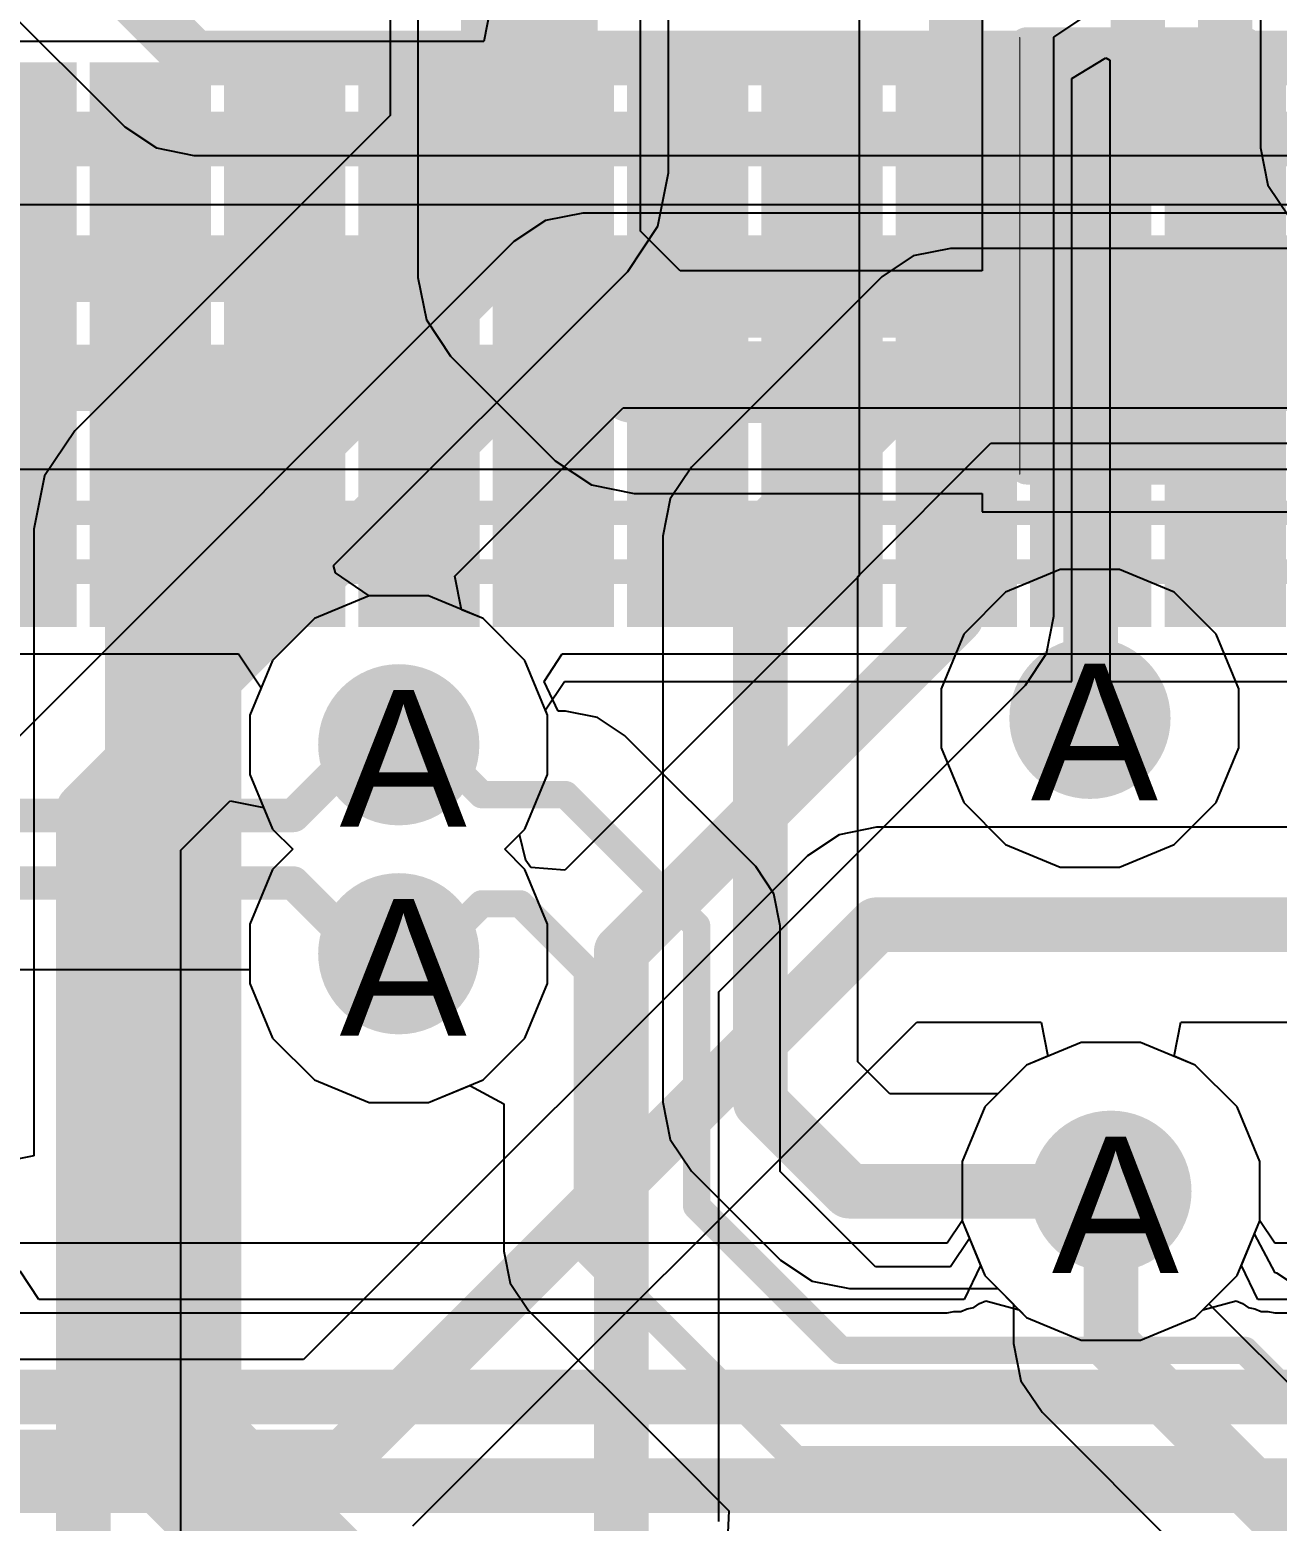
# Model space of a CAD drawing. Header units: inches. Extents: x 0 to 5271, y 0 to 5417.
# Drawn here: x 92.84 to 97.48, y 75.05 to 80.6 of the extents above; entities that cross this region are included whole.
import ezdxf

# ---------------------------------------------------------------- set-up
doc = ezdxf.new("R2010")
doc.units = ezdxf.units.IN
for name, color, linetype in [('Bottom Layer', 5, 'Continuous'), ('Bottom Overlay', 54, 'Continuous'), ('Bottom Paste', 16, 'Continuous'), ('Bottom Solder', 6, 'Continuous'), ('Drill Drawing', 1, 'Continuous'), ('L2_GND1', 16, 'Continuous'), ('L3_SIG1', 76, 'Continuous'), ('L4_PWR', 90, 'Continuous'), ('L5_GND2', 156, 'Continuous'), ('L6_SIG2', 130, 'Continuous'), ('L7_GND3', 216, 'Continuous'), ('Top Layer', 1, 'Continuous'), ('Top Paste', 8, 'Continuous'), ('Top Solder', 216, 'Continuous'), ('Via Holes', 16, 'Continuous')]:
    doc.layers.add(name, color=color, linetype=linetype)
doc.styles.add('Arial', font='', dxfattribs={"height": 0.2})
doc.styles.get('Arial').set_extended_font_data('Arial')

# ---------------------------------------------------------------- blocks, each defined once
blk = doc.blocks.new('AS0B826_S78B_7H_23')
at = {"layer": 'Top Layer'}
for points in [[(18.5752, 26.381), (18.9252, 26.381), (18.9252, 24.381), (18.5752, 24.381)], [(19.0751, 26.381), (19.4251, 26.381), (19.4251, 24.381), (19.0751, 24.381)], [(19.5749, 26.381), (19.9249, 26.381), (19.9249, 24.381), (19.5749, 24.381)], [(20.0751, 26.381), (20.4251, 26.381), (20.4251, 24.381), (20.0751, 24.381)], [(20.5749, 26.381), (20.9249, 26.381), (20.9249, 24.381), (20.5749, 24.381)], [(21.0751, 26.381), (21.4251, 26.381), (21.4251, 24.381), (21.0751, 24.381)], [(21.5749, 26.381), (21.9249, 26.381), (21.9249, 24.381), (21.5749, 24.381)], [(22.0751, 26.381), (22.4251, 26.381), (22.4251, 24.381), (22.0751, 24.381)], [(22.5749, 26.381), (22.9249, 26.381), (22.9249, 24.381), (22.5749, 24.381)], [(23.0751, 26.381), (23.4251, 26.381), (23.4251, 24.381), (23.0751, 24.381)]]:
    blk.add_hatch(color=1, dxfattribs=at).paths.add_polyline_path(points)
at = {"layer": 'Top Paste'}
for points in [[(18.5752, 26.381), (18.9252, 26.381), (18.9252, 24.381), (18.5752, 24.381)], [(19.0751, 26.381), (19.4251, 26.381), (19.4251, 24.381), (19.0751, 24.381)], [(19.5749, 26.381), (19.9249, 26.381), (19.9249, 24.381), (19.5749, 24.381)], [(20.0751, 26.381), (20.4251, 26.381), (20.4251, 24.381), (20.0751, 24.381)], [(20.5749, 26.381), (20.9249, 26.381), (20.9249, 24.381), (20.5749, 24.381)], [(21.0751, 26.381), (21.4251, 26.381), (21.4251, 24.381), (21.0751, 24.381)], [(21.5749, 26.381), (21.9249, 26.381), (21.9249, 24.381), (21.5749, 24.381)], [(22.0751, 26.381), (22.4251, 26.381), (22.4251, 24.381), (22.0751, 24.381)], [(22.5749, 26.381), (22.9249, 26.381), (22.9249, 24.381), (22.5749, 24.381)], [(23.0751, 26.381), (23.4251, 26.381), (23.4251, 24.381), (23.0751, 24.381)]]:
    blk.add_hatch(color=8, dxfattribs=at).paths.add_polyline_path(points)
at = {"layer": 'Top Solder'}
for points in [[(18.5244, 26.4318), (18.976, 26.4318), (18.976, 24.3302), (18.5244, 24.3302)], [(19.0243, 26.4318), (19.4759, 26.4318), (19.4759, 24.3302), (19.0243, 24.3302)], [(19.5241, 26.4318), (19.9757, 26.4318), (19.9757, 24.3302), (19.5241, 24.3302)], [(20.0243, 26.4318), (20.4759, 26.4318), (20.4759, 24.3302), (20.0243, 24.3302)], [(20.5241, 26.4318), (20.9757, 26.4318), (20.9757, 24.3302), (20.5241, 24.3302)], [(21.0243, 26.4318), (21.4759, 26.4318), (21.4759, 24.3302), (21.0243, 24.3302)], [(21.5241, 26.4318), (21.9757, 26.4318), (21.9757, 24.3302), (21.5241, 24.3302)], [(22.0243, 26.4318), (22.4759, 26.4318), (22.4759, 24.3302), (22.0243, 24.3302)], [(22.5241, 26.4318), (22.9757, 26.4318), (22.9757, 24.3302), (22.5241, 24.3302)], [(23.0243, 26.4318), (23.4759, 26.4318), (23.4759, 24.3302), (23.0243, 24.3302)]]:
    blk.add_hatch(color=216, dxfattribs=at).paths.add_polyline_path(points)
blk = doc.blocks.new('R___0402_B_51')
at = {"layer": 'Bottom Layer'}
for points in [[(-0.2413, 0.3175), (-0.2413, -0.3175), (-0.6985, -0.3175), (-0.6985, 0.3175)], [(0.6985, 0.3175), (0.6985, -0.3175), (0.2413, -0.3175), (0.2413, 0.3175)]]:
    blk.add_hatch(color=5, dxfattribs=at).paths.add_polyline_path(points)
at = {"layer": 'Bottom Paste'}
for points in [[(-0.2413, 0.3175), (-0.2413, -0.3175), (-0.6985, -0.3175), (-0.6985, 0.3175)], [(0.6985, 0.3175), (0.6985, -0.3175), (0.2413, -0.3175), (0.2413, 0.3175)]]:
    blk.add_hatch(color=16, dxfattribs=at).paths.add_polyline_path(points)
at = {"layer": 'Bottom Solder'}
for points in [[(-0.1863, 0.3725), (-0.1863, -0.3725), (-0.7535, -0.3725), (-0.7535, 0.3725)], [(0.7535, 0.3725), (0.7535, -0.3725), (0.1863, -0.3725), (0.1863, 0.3725)]]:
    blk.add_hatch(color=6, dxfattribs=at).paths.add_polyline_path(points)
at = {"layer": 'Bottom Overlay'}
for points in [[(-0.7874, 0.4064, 0.127, 0.127, 0), (-0.7874, -0.4064, 0.127, 0.127, 0)], [(-0.7874, 0.4064, 0.127, 0.127, 0), (0.7874, 0.4064, 0.127, 0.127, 0)], [(0.7874, 0.4064, 0.127, 0.127, 0), (0.7874, -0.4064, 0.127, 0.127, 0)], [(-0.8128, 0.4318, 0.00323, 0.00323, 0), (0.8128, 0.4318, 0.00323, 0.00323, 0)], [(-0.7874, -0.4064, 0.127, 0.127, 0), (0.7874, -0.4064, 0.127, 0.127, 0)]]:
    blk.add_lwpolyline(points, format="xyseb", dxfattribs=at)
for points in [[(-0.8192, 0.4064, 0.0635, 0.0635, 1), (-0.7557, 0.4064, 0.0635, 0.0635, 1)], [(-0.8192, 0.4064, 0.0635, 0.0635, 1), (-0.7557, 0.4064, 0.0635, 0.0635, 1)], [(0.7556, 0.4064, 0.0635, 0.0635, 1), (0.8191, 0.4064, 0.0635, 0.0635, 1)], [(0.7556, 0.4064, 0.0635, 0.0635, 1), (0.8191, 0.4064, 0.0635, 0.0635, 1)], [(-0.8136, 0.4318, 0.00161, 0.00161, 1), (-0.812, 0.4318, 0.00161, 0.00161, 1)], [(0.812, 0.4318, 0.00161, 0.00161, 1), (0.8136, 0.4318, 0.00161, 0.00161, 1)], [(-0.8192, -0.4064, 0.0635, 0.0635, 1), (-0.7557, -0.4064, 0.0635, 0.0635, 1)], [(-0.8192, -0.4064, 0.0635, 0.0635, 1), (-0.7557, -0.4064, 0.0635, 0.0635, 1)], [(0.7556, -0.4064, 0.0635, 0.0635, 1), (0.8191, -0.4064, 0.0635, 0.0635, 1)], [(0.7556, -0.4064, 0.0635, 0.0635, 1), (0.8191, -0.4064, 0.0635, 0.0635, 1)]]:
    blk.add_lwpolyline(points, format="xyseb", close=True, dxfattribs=at)

msp = doc.modelspace()

# ---------------------------------------------------------------- hatches: boundary and pattern name
at = {"layer": 'Bottom Layer'}
h = msp.add_hatch(color=5, dxfattribs=at)
edge = h.paths.add_edge_path()
edge.add_arc((96.7812, 78.0349), 0.3, 0, 360)
h = msp.add_hatch(color=5, dxfattribs=at)
edge = h.paths.add_edge_path()
edge.add_arc((94.2093, 77.9365), 0.3, 0, 360)
h = msp.add_hatch(color=5, dxfattribs=at)
edge = h.paths.add_edge_path()
edge.add_arc((94.2093, 77.1587), 0.3, 0, 360)
h = msp.add_hatch(color=5, dxfattribs=at)
edge = h.paths.add_edge_path()
edge.add_arc((96.8592, 76.2748), 0.3, 0, 360)
at = {"layer": 'L2_GND1'}
h = msp.add_hatch(color=16, dxfattribs=at)
edge = h.paths.add_edge_path()
edge.add_arc((96.7812, 78.0349), 0.3, 0, 360)
h = msp.add_hatch(color=16, dxfattribs=at)
edge = h.paths.add_edge_path()
edge.add_arc((94.2093, 77.9365), 0.3, 0, 360)
h = msp.add_hatch(color=16, dxfattribs=at)
edge = h.paths.add_edge_path()
edge.add_arc((94.2093, 77.1587), 0.3, 0, 360)
h = msp.add_hatch(color=16, dxfattribs=at)
edge = h.paths.add_edge_path()
edge.add_arc((96.8592, 76.2748), 0.3, 0, 360)
at = {"layer": 'L3_SIG1'}
h = msp.add_hatch(color=76, dxfattribs=at)
edge = h.paths.add_edge_path()
edge.add_arc((96.7812, 78.0349), 0.3, 0, 360)
h = msp.add_hatch(color=76, dxfattribs=at)
edge = h.paths.add_edge_path()
edge.add_arc((94.2093, 77.9365), 0.3, 0, 360)
h = msp.add_hatch(color=76, dxfattribs=at)
edge = h.paths.add_edge_path()
edge.add_arc((94.2093, 77.1587), 0.3, 0, 360)
h = msp.add_hatch(color=76, dxfattribs=at)
edge = h.paths.add_edge_path()
edge.add_arc((96.8592, 76.2748), 0.3, 0, 360)
at = {"layer": 'L4_PWR'}
h = msp.add_hatch(color=90, dxfattribs=at)
edge = h.paths.add_edge_path()
edge.add_arc((96.7812, 78.0349), 0.3, 0, 360)
h = msp.add_hatch(color=90, dxfattribs=at)
edge = h.paths.add_edge_path()
edge.add_arc((94.2093, 77.9365), 0.3, 0, 360)
h = msp.add_hatch(color=90, dxfattribs=at)
edge = h.paths.add_edge_path()
edge.add_arc((94.2093, 77.1587), 0.3, 0, 360)
h = msp.add_hatch(color=90, dxfattribs=at)
edge = h.paths.add_edge_path()
edge.add_arc((96.8592, 76.2748), 0.3, 0, 360)
at = {"layer": 'L5_GND2'}
h = msp.add_hatch(color=156, dxfattribs=at)
edge = h.paths.add_edge_path()
edge.add_arc((96.7812, 78.0349), 0.3, 0, 360)
h = msp.add_hatch(color=156, dxfattribs=at)
edge = h.paths.add_edge_path()
edge.add_arc((94.2093, 77.9365), 0.3, 0, 360)
h = msp.add_hatch(color=156, dxfattribs=at)
edge = h.paths.add_edge_path()
edge.add_arc((94.2093, 77.1587), 0.3, 0, 360)
h = msp.add_hatch(color=156, dxfattribs=at)
edge = h.paths.add_edge_path()
edge.add_arc((96.8592, 76.2748), 0.3, 0, 360)
at = {"layer": 'L6_SIG2'}
h = msp.add_hatch(color=130, dxfattribs=at)
edge = h.paths.add_edge_path()
edge.add_arc((96.7812, 78.0349), 0.3, 0, 360)
h = msp.add_hatch(color=130, dxfattribs=at)
edge = h.paths.add_edge_path()
edge.add_arc((94.2093, 77.9365), 0.3, 0, 360)
h = msp.add_hatch(color=130, dxfattribs=at)
edge = h.paths.add_edge_path()
edge.add_arc((94.2093, 77.1587), 0.3, 0, 360)
h = msp.add_hatch(color=130, dxfattribs=at)
edge = h.paths.add_edge_path()
edge.add_arc((96.8592, 76.2748), 0.3, 0, 360)
at = {"layer": 'L7_GND3'}
h = msp.add_hatch(color=216, dxfattribs=at)
edge = h.paths.add_edge_path()
edge.add_arc((96.7812, 78.0349), 0.3, 0, 360)
h = msp.add_hatch(color=216, dxfattribs=at)
edge = h.paths.add_edge_path()
edge.add_arc((94.2093, 77.9365), 0.3, 0, 360)
h = msp.add_hatch(color=216, dxfattribs=at)
edge = h.paths.add_edge_path()
edge.add_arc((94.2093, 77.1587), 0.3, 0, 360)
h = msp.add_hatch(color=216, dxfattribs=at)
edge = h.paths.add_edge_path()
edge.add_arc((96.8592, 76.2748), 0.3, 0, 360)
at = {"layer": 'Top Layer'}
h = msp.add_hatch(color=1, dxfattribs=at)
edge = h.paths.add_edge_path()
edge.add_arc((96.7812, 78.0349), 0.3, 0, 360)
h = msp.add_hatch(color=1, dxfattribs=at)
edge = h.paths.add_edge_path()
edge.add_arc((94.2093, 77.9365), 0.3, 0, 360)
h = msp.add_hatch(color=1, dxfattribs=at)
edge = h.paths.add_edge_path()
edge.add_arc((94.2093, 77.1587), 0.3, 0, 360)
h = msp.add_hatch(color=1, dxfattribs=at)
edge = h.paths.add_edge_path()
edge.add_arc((96.8592, 76.2748), 0.3, 0, 360)
at = {"layer": 'Via Holes'}
h = msp.add_hatch(color=7, dxfattribs=at)
edge = h.paths.add_edge_path()
edge.add_arc((96.7812, 78.0349), 0.15, 0, 360)
h = msp.add_hatch(color=7, dxfattribs=at)
edge = h.paths.add_edge_path()
edge.add_arc((94.2093, 77.9365), 0.15, 0, 360)
h = msp.add_hatch(color=7, dxfattribs=at)
edge = h.paths.add_edge_path()
edge.add_arc((94.2093, 77.1587), 0.15, 0, 360)
h = msp.add_hatch(color=7, dxfattribs=at)
edge = h.paths.add_edge_path()
edge.add_arc((96.8592, 76.2748), 0.15, 0, 360)

# ---------------------------------------------------------------- linework, layer by layer
at = {"layer": 'Bottom Layer'}
for p, q in [((94.2806, 80.8514), (94.2806, 79.6761)), ((95.1093, 79.8477), (95.1093, 80.8514)), ((96.3803, 80.7085), (96.3803, 79.7005)), ((95.2565, 79.7005), (95.1093, 79.8477)), ((94.2806, 79.6761), (94.3121, 79.5175)), ((96.3803, 79.7005), (95.2565, 79.7005)), ((94.3121, 79.5175), (94.4019, 79.3831)), ((94.4019, 79.3831), (94.7919, 78.9931)), ((94.7919, 78.9931), (94.9263, 78.9033)), ((94.9263, 78.9033), (95.0849, 78.8717)), ((95.0849, 78.8717), (96.3803, 78.8717)), ((96.3803, 78.8717), (96.3803, 78.8035)), ((96.3803, 78.8035), (97.5233, 78.8035)), ((94.0991, 78.4905), (93.8954, 78.4062)), ((94.3194, 78.4905), (94.0991, 78.4905)), ((94.5231, 78.4062), (94.3194, 78.4905)), ((93.8954, 78.4062), (93.7396, 78.2503)), ((94.6789, 78.2503), (94.5231, 78.4062)), ((93.7396, 78.2503), (93.6553, 78.0467)), ((94.7632, 78.0467), (94.6789, 78.2503)), ((93.6553, 78.0467), (93.6553, 77.8263)), ((94.7632, 77.8263), (94.7632, 78.0467)), ((93.6553, 77.8263), (93.7396, 77.6227)), ((94.6789, 77.6227), (94.7632, 77.8263)), ((93.7396, 77.6227), (93.8147, 77.5476)), ((94.6038, 77.5476), (94.6789, 77.6227)), ((93.8147, 77.5476), (93.7396, 77.4725)), ((94.6789, 77.4725), (94.6038, 77.5476)), ((93.7396, 77.4725), (93.6553, 77.2689)), ((94.7632, 77.2689), (94.6789, 77.4725)), ((93.6553, 77.2689), (93.6553, 77.0485)), ((94.7632, 77.0485), (94.7632, 77.2689)), ((93.6553, 77.0485), (93.7396, 76.8449)), ((94.6789, 76.8449), (94.7632, 77.0485)), ((93.7396, 76.8449), (93.8954, 76.6891)), ((94.5231, 76.6891), (94.6789, 76.8449)), ((96.749, 76.8288), (96.5454, 76.7445)), ((96.9694, 76.8288), (96.749, 76.8288)), ((97.1731, 76.7445), (96.9694, 76.8288)), ((96.5454, 76.7445), (96.3896, 76.5886)), ((97.3289, 76.5886), (97.1731, 76.7445)), ((93.8954, 76.6891), (94.0991, 76.6047)), ((94.3194, 76.6047), (94.5231, 76.6891)), ((94.0991, 76.6047), (94.3194, 76.6047)), ((96.3896, 76.5886), (96.3052, 76.385)), ((97.4132, 76.385), (97.3289, 76.5886)), ((96.3052, 76.385), (96.3052, 76.1646)), ((97.4132, 76.1646), (97.4132, 76.385)), ((96.3052, 76.1646), (96.3739, 75.999)), ((97.3446, 75.999), (97.4132, 76.1646)), ((96.3739, 75.999), (96.3127, 75.872)), ((97.4058, 75.872), (97.3446, 75.999)), ((92.8706, 75.872), (92.8, 75.9776)), ((96.3127, 75.872), (92.8706, 75.872)), ((98.0045, 75.872), (97.4058, 75.872))]:
    msp.add_line(p, q, dxfattribs=at)
for points in [[(94.6949, 79.6761, 0.3048, 0.3048, 0), (94.6949, 81.2205, 0.3048, 0.3048, 0)], [(96.9593, 80.2334, 0.2032, 0.2032, 0), (96.9593, 81.1545, 0.2032, 0.2032, 0)], [(96.9518, 80.2259, 0.2032, 0.2032, 0), (96.9593, 80.2334, 0.2032, 0.2032, 0)], [(94.6949, 79.6761, 0.3048, 0.3048, 0), (95.0849, 79.2861, 0.3048, 0.3048, 0)], [(95.0849, 79.2861, 0.3048, 0.3048, 0), (96.9518, 79.2861, 0.3048, 0.3048, 0)], [(61.4511, 75.5094, 0.2032, 0.2032, 0), (98.1547, 75.5094, 0.2032, 0.2032, 0)], [(65.6288, 75.1792, 0.2032, 0.2032, 0), (98.8266, 75.1792, 0.2032, 0.2032, 0)]]:
    msp.add_lwpolyline(points, format="xyseb", dxfattribs=at)
for points in [[(96.901, 80.2259, 0.1016, 0.1016, 1), (97.0026, 80.2259, 0.1016, 0.1016, 1)], [(96.9085, 80.2334, 0.1016, 0.1016, 1), (97.0101, 80.2334, 0.1016, 0.1016, 1)], [(96.9085, 80.2334, 0.1016, 0.1016, 1), (97.0101, 80.2334, 0.1016, 0.1016, 1)], [(94.6187, 79.6761, 0.1524, 0.1524, 1), (94.7711, 79.6761, 0.1524, 0.1524, 1)], [(94.6187, 79.6761, 0.1524, 0.1524, 1), (94.7711, 79.6761, 0.1524, 0.1524, 1)], [(95.0087, 79.2861, 0.1524, 0.1524, 1), (95.1611, 79.2861, 0.1524, 0.1524, 1)], [(95.0087, 79.2861, 0.1524, 0.1524, 1), (95.1611, 79.2861, 0.1524, 0.1524, 1)], [(96.8756, 79.2861, 0.1524, 0.1524, 1), (97.028, 79.2861, 0.1524, 0.1524, 1)]]:
    msp.add_lwpolyline(points, format="xyseb", close=True, dxfattribs=at)
at = {"layer": 'L2_GND1'}
for p, q in [((96.2628, 79.7838), (96.124, 79.7562)), ((104.0538, 79.7838), (96.2628, 79.7838)), ((96.2628, 79.7838), (96.2628, 79.7838)), ((96.124, 79.7562), (96.0064, 79.6776)), ((96.0064, 79.6776), (95.2984, 78.9696)), ((96.0064, 79.6776), (96.0064, 79.6776)), ((95.9174, 78.5631), (96.4129, 79.0586)), ((96.4129, 79.0586), (114.5298, 79.0586)), ((95.2984, 78.9696), (95.2198, 78.852)), ((95.2198, 78.852), (95.1922, 78.7132)), ((95.1922, 78.7132), (95.1922, 78.7132)), ((95.1922, 78.7132), (95.1922, 76.6064)), ((95.9174, 76.7566), (95.9174, 78.5631)), ((94.0991, 78.4905), (93.8954, 78.4062)), ((94.3194, 78.4905), (94.0991, 78.4905)), ((94.5231, 78.4062), (94.3194, 78.4905)), ((93.8954, 78.4062), (93.7396, 78.2503)), ((94.6789, 78.2503), (94.5231, 78.4062)), ((93.7396, 78.2503), (93.6553, 78.0467)), ((94.7632, 78.0467), (94.6789, 78.2503)), ((93.6553, 78.0467), (93.6553, 77.8263)), ((94.7632, 77.8263), (94.7632, 78.0467)), ((93.6553, 77.8263), (93.7396, 77.6227)), ((94.6789, 77.6227), (94.7632, 77.8263)), ((93.7396, 77.6227), (93.8147, 77.5476)), ((94.6038, 77.5476), (94.6789, 77.6227)), ((93.8147, 77.5476), (93.7396, 77.4725)), ((94.6789, 77.4725), (94.6038, 77.5476)), ((93.7396, 77.4725), (93.6553, 77.2689)), ((94.7632, 77.2689), (94.6789, 77.4725)), ((93.6553, 77.2689), (93.6553, 77.0485)), ((94.7632, 77.0485), (94.7632, 77.2689)), ((93.6553, 77.0485), (93.7396, 76.8449)), ((94.6789, 76.8449), (94.7632, 77.0485)), ((93.7396, 76.8449), (93.8954, 76.6891)), ((94.5231, 76.6891), (94.6789, 76.8449)), ((96.749, 76.8288), (96.5454, 76.7445)), ((96.9694, 76.8288), (96.749, 76.8288)), ((97.1731, 76.7445), (96.9694, 76.8288)), ((96.0365, 76.6374), (95.9174, 76.7566)), ((96.5454, 76.7445), (96.4383, 76.6374)), ((97.3289, 76.5886), (97.1731, 76.7445)), ((93.8954, 76.6891), (94.0991, 76.6047)), ((94.3194, 76.6047), (94.5231, 76.6891)), ((94.0991, 76.6047), (94.3194, 76.6047)), ((95.1922, 76.6064), (95.1922, 76.6064)), ((95.1922, 76.6064), (95.2198, 76.4677)), ((96.4383, 76.6374), (96.0365, 76.6374)), ((97.4132, 76.385), (97.3289, 76.5886)), ((95.2198, 76.4677), (95.2984, 76.35)), ((97.4132, 76.1646), (97.4132, 76.385)), ((95.2984, 76.35), (95.63, 76.0185)), ((97.3289, 75.961), (97.4132, 76.1646)), ((95.63, 76.0185), (95.63, 76.0185)), ((95.63, 76.0185), (95.7476, 75.9399)), ((95.7476, 75.9399), (95.8864, 75.9123)), ((97.1731, 75.8052), (97.3289, 75.961)), ((95.8864, 75.9123), (95.8864, 75.9123)), ((95.8864, 75.9123), (96.4383, 75.9123)), ((96.4383, 75.9123), (96.5454, 75.8052)), ((96.5454, 75.8052), (96.749, 75.7208)), ((96.9694, 75.7208), (97.1731, 75.8052)), ((96.749, 75.7208), (96.9694, 75.7208))]:
    msp.add_line(p, q, dxfattribs=at)
for points in [[(95.5548, 78.7132, 0.2032, 0.2032, 0), (96.2628, 79.4212, 0.2032, 0.2032, 0)], [(96.2628, 79.4212, 0.2032, 0.2032, 0), (118.08, 79.4212, 0.2032, 0.2032, 0)], [(95.5548, 76.6064, 0.2032, 0.2032, 0), (95.5548, 78.7132, 0.2032, 0.2032, 0)], [(95.5548, 76.6064, 0.2032, 0.2032, 0), (95.8864, 76.2748, 0.2032, 0.2032, 0)], [(95.8864, 76.2748, 0.2032, 0.2032, 0), (96.8592, 76.2748, 0.2032, 0.2032, 0)]]:
    msp.add_lwpolyline(points, format="xyseb", dxfattribs=at)
for points in [[(96.212, 79.4212, 0.1016, 0.1016, 1), (96.3136, 79.4212, 0.1016, 0.1016, 1)], [(96.212, 79.4212, 0.1016, 0.1016, 1), (96.3136, 79.4212, 0.1016, 0.1016, 1)], [(95.504, 78.7132, 0.1016, 0.1016, 1), (95.6056, 78.7132, 0.1016, 0.1016, 1)], [(95.504, 78.7132, 0.1016, 0.1016, 1), (95.6056, 78.7132, 0.1016, 0.1016, 1)], [(95.504, 76.6064, 0.1016, 0.1016, 1), (95.6056, 76.6064, 0.1016, 0.1016, 1)], [(95.504, 76.6064, 0.1016, 0.1016, 1), (95.6056, 76.6064, 0.1016, 0.1016, 1)], [(95.8356, 76.2748, 0.1016, 0.1016, 1), (95.9372, 76.2748, 0.1016, 0.1016, 1)], [(95.8356, 76.2748, 0.1016, 0.1016, 1), (95.9372, 76.2748, 0.1016, 0.1016, 1)], [(96.8084, 76.2748, 0.1016, 0.1016, 1), (96.91, 76.2748, 0.1016, 0.1016, 1)]]:
    msp.add_lwpolyline(points, format="xyseb", close=True, dxfattribs=at)
at = {"layer": 'L3_SIG1'}
for p, q in [((95.9219, 81.1385), (95.9219, 78.5647)), ((94.177, 81.0233), (94.177, 80.2791)), ((95.2129, 80.0645), (95.2129, 81.0233)), ((97.4161, 80.6619), (97.4161, 80.1583)), ((96.647, 80.5699), (96.7526, 80.6405)), ((96.647, 78.4145), (96.647, 80.5699)), ((94.177, 80.2791), (93.0034, 79.1055)), ((97.4161, 80.1583), (97.4161, 80.1582)), ((97.4161, 80.1582), (97.4437, 80.0195)), ((95.1735, 79.8663), (95.2129, 80.0645)), ((97.4437, 80.0195), (97.5223, 79.9019)), ((95.0612, 79.6983), (95.1735, 79.8663)), ((93.9664, 78.6035), (95.0612, 79.6983)), ((93.0034, 79.1055), (92.8911, 78.9375)), ((92.8911, 78.9375), (92.8517, 78.7393)), ((92.8517, 78.7393), (92.8517, 76.4071)), ((93.9737, 78.576), (93.9664, 78.6035)), ((94.0991, 78.4905), (93.9737, 78.576)), ((95.9219, 78.5647), (94.8269, 77.4698)), ((94.3194, 78.4905), (94.0991, 78.4905)), ((94.5231, 78.4062), (94.3194, 78.4905)), ((94.6789, 78.2503), (94.5231, 78.4062)), ((96.6194, 78.2758), (96.647, 78.4145)), ((96.647, 78.4145), (96.647, 78.4145)), ((96.5408, 78.1581), (96.6194, 78.2758)), ((94.7632, 78.0467), (94.6789, 78.2503)), ((95.3999, 77.0172), (96.5408, 78.1581)), ((96.5408, 78.1581), (96.5408, 78.1581)), ((94.7632, 77.8263), (94.7632, 78.0467)), ((94.6789, 77.6227), (94.7632, 77.8263)), ((94.6583, 77.6021), (94.6789, 77.6227)), ((94.6817, 77.5059), (94.6583, 77.6021)), ((94.7002, 77.4797), (94.6817, 77.5059)), ((94.8269, 77.4698), (94.7002, 77.4797)), ((95.3999, 75.0461), (95.3999, 77.0172)), ((96.749, 76.8288), (96.5454, 76.7445)), ((96.9694, 76.8288), (96.749, 76.8288)), ((97.1731, 76.7445), (96.9694, 76.8288)), ((96.5454, 76.7445), (96.3896, 76.5886)), ((97.3289, 76.5886), (97.1731, 76.7445)), ((96.3896, 76.5886), (96.3052, 76.385)), ((97.4132, 76.385), (97.3289, 76.5886)), ((92.8517, 76.4071), (92.7247, 76.3819)), ((96.3052, 76.385), (96.3052, 76.1646)), ((97.4132, 76.1646), (97.4132, 76.385)), ((96.3052, 76.1646), (96.3896, 75.961)), ((97.3289, 75.961), (97.4132, 76.1646)), ((96.3896, 75.961), (96.5454, 75.8052)), ((97.1731, 75.8052), (97.3289, 75.961)), ((96.5454, 75.8052), (96.749, 75.7208)), ((96.9694, 75.7208), (97.1731, 75.8052)), ((96.749, 75.7208), (96.9694, 75.7208))]:
    msp.add_line(p, q, dxfattribs=at)
for points in [[(96.2844, 78.4145, 0.2032, 0.2032, 0), (96.2844, 81.5594, 0.2032, 0.2032, 0)], [(94.6949, 80.0645, 0.508, 0.508, 0), (94.6949, 81.2205, 0.508, 0.508, 0)], [(93.3697, 78.7393, 0.508, 0.508, 0), (94.6949, 80.0645, 0.508, 0.508, 0)], [(93.3697, 75.3371, 0.508, 0.508, 0), (93.3697, 78.7393, 0.508, 0.508, 0)], [(95.0373, 77.1674, 0.2032, 0.2032, 0), (96.2844, 78.4145, 0.2032, 0.2032, 0)], [(95.0373, 73.5522, 0.2032, 0.2032, 0), (95.0373, 77.1674, 0.2032, 0.2032, 0)], [(93.3697, 75.3371, 0.508, 0.508, 0), (94.177, 74.5298, 0.508, 0.508, 0)]]:
    msp.add_lwpolyline(points, format="xyseb", dxfattribs=at)
for points in [[(94.5679, 80.0645, 0.254, 0.254, 1), (94.8219, 80.0645, 0.254, 0.254, 1)], [(94.5679, 80.0645, 0.254, 0.254, 1), (94.8219, 80.0645, 0.254, 0.254, 1)], [(93.2427, 78.7393, 0.254, 0.254, 1), (93.4967, 78.7393, 0.254, 0.254, 1)], [(93.2427, 78.7393, 0.254, 0.254, 1), (93.4967, 78.7393, 0.254, 0.254, 1)], [(96.2336, 78.4145, 0.1016, 0.1016, 1), (96.3352, 78.4145, 0.1016, 0.1016, 1)], [(96.2336, 78.4145, 0.1016, 0.1016, 1), (96.3352, 78.4145, 0.1016, 0.1016, 1)], [(94.9865, 77.1674, 0.1016, 0.1016, 1), (95.0881, 77.1674, 0.1016, 0.1016, 1)], [(94.9865, 77.1674, 0.1016, 0.1016, 1), (95.0881, 77.1674, 0.1016, 0.1016, 1)], [(93.2427, 75.3371, 0.254, 0.254, 1), (93.4967, 75.3371, 0.254, 0.254, 1)], [(93.2427, 75.3371, 0.254, 0.254, 1), (93.4967, 75.3371, 0.254, 0.254, 1)]]:
    msp.add_lwpolyline(points, format="xyseb", close=True, dxfattribs=at)
at = {"layer": 'L4_PWR'}
for p, q in [((96.671, 78.5888), (96.4674, 78.5045)), ((96.8914, 78.5888), (96.671, 78.5888)), ((97.095, 78.5045), (96.8914, 78.5888)), ((94.0991, 78.4905), (93.8954, 78.4062)), ((94.3194, 78.4905), (94.0991, 78.4905)), ((94.5231, 78.4062), (94.3194, 78.4905)), ((96.4674, 78.5045), (96.3115, 78.3487)), ((97.2509, 78.3487), (97.095, 78.5045)), ((93.8954, 78.4062), (93.7396, 78.2503)), ((94.6789, 78.2503), (94.5231, 78.4062)), ((96.3115, 78.3487), (96.2272, 78.145)), ((97.3352, 78.145), (97.2509, 78.3487)), ((93.7396, 78.2503), (93.6553, 78.0467)), ((94.7632, 78.0467), (94.6789, 78.2503)), ((96.2272, 78.145), (96.2272, 77.9247)), ((97.3352, 77.9247), (97.3352, 78.145)), ((93.6553, 78.0467), (93.6553, 77.8263)), ((94.7632, 77.8263), (94.7632, 78.0467)), ((96.2272, 77.9247), (96.3115, 77.721)), ((97.2509, 77.721), (97.3352, 77.9247)), ((93.6553, 77.8263), (93.7396, 77.6227)), ((94.6789, 77.6227), (94.7632, 77.8263)), ((96.3115, 77.721), (96.4674, 77.5652)), ((97.095, 77.5652), (97.2509, 77.721)), ((93.7396, 77.6227), (93.8147, 77.5476)), ((94.6038, 77.5476), (94.6789, 77.6227)), ((93.8147, 77.5476), (93.7396, 77.4725)), ((94.6789, 77.4725), (94.6038, 77.5476)), ((96.4674, 77.5652), (96.671, 77.4809)), ((96.8914, 77.4809), (97.095, 77.5652)), ((93.7396, 77.4725), (93.6553, 77.2689)), ((94.7632, 77.2689), (94.6789, 77.4725)), ((96.671, 77.4809), (96.8914, 77.4809)), ((93.6553, 77.2689), (93.6553, 77.0485)), ((94.7632, 77.0485), (94.7632, 77.2689)), ((93.6553, 77.0485), (93.7396, 76.8449)), ((94.6789, 76.8449), (94.7632, 77.0485)), ((93.7396, 76.8449), (93.8954, 76.6891)), ((94.5231, 76.6891), (94.6789, 76.8449)), ((96.749, 76.8288), (96.5454, 76.7445)), ((96.9694, 76.8288), (96.749, 76.8288)), ((97.1731, 76.7445), (96.9694, 76.8288)), ((96.5454, 76.7445), (96.3896, 76.5886)), ((97.3289, 76.5886), (97.1731, 76.7445)), ((93.8954, 76.6891), (94.0991, 76.6047)), ((94.3194, 76.6047), (94.5231, 76.6891)), ((94.0991, 76.6047), (94.3194, 76.6047)), ((96.3896, 76.5886), (96.3052, 76.385)), ((97.4132, 76.385), (97.3289, 76.5886)), ((96.3052, 76.385), (96.3052, 76.1646)), ((97.4132, 76.1646), (97.4132, 76.385)), ((96.3052, 76.1646), (96.2499, 76.0818)), ((97.4686, 76.0818), (97.4132, 76.1646)), ((96.2499, 76.0818), (92.8004, 76.0818)), ((97.9127, 76.0818), (97.4686, 76.0818)), ((92.8004, 75.8228), (96.2499, 75.8228)), ((96.2499, 75.8228), (96.2749, 75.8278)), ((96.2749, 75.8278), (96.3004, 75.8278)), ((96.3004, 75.8278), (96.324, 75.8376)), ((96.324, 75.8376), (96.349, 75.8426)), ((96.349, 75.8426), (96.3702, 75.8567)), ((96.3702, 75.8567), (96.3938, 75.8665)), ((96.3938, 75.8665), (96.5175, 75.8331)), ((96.5175, 75.8331), (96.5454, 75.8052)), ((97.1731, 75.8052), (97.201, 75.8331)), ((97.201, 75.8331), (97.3247, 75.8665)), ((97.3247, 75.8665), (97.3483, 75.8567)), ((97.3483, 75.8567), (97.3695, 75.8426)), ((97.3695, 75.8426), (97.3945, 75.8376)), ((97.3945, 75.8376), (97.4181, 75.8278)), ((97.4181, 75.8278), (97.4436, 75.8278)), ((97.4436, 75.8278), (97.4686, 75.8228)), ((97.4686, 75.8228), (97.9127, 75.8228)), ((96.5454, 75.8052), (96.749, 75.7208)), ((96.9694, 75.7208), (97.1731, 75.8052)), ((96.749, 75.7208), (96.9694, 75.7208))]:
    msp.add_line(p, q, dxfattribs=at)
at = {"layer": 'L5_GND2'}
for p, q in [((94.7556, 79.8878), (94.638, 79.8092)), ((94.8944, 79.9154), (94.7556, 79.8878)), ((133.7439, 79.9154), (94.8944, 79.9154)), ((94.638, 79.8092), (92.7794, 77.9505)), ((94.638, 79.8092), (94.638, 79.8092)), ((94.4182, 78.5639), (95.0446, 79.1902)), ((95.0446, 79.1902), (114.6452, 79.1902)), ((94.443, 78.4393), (94.4182, 78.5639)), ((94.5231, 78.4062), (94.443, 78.4393)), ((94.6789, 78.2503), (94.5231, 78.4062)), ((94.7632, 78.0467), (94.6789, 78.2503)), ((94.7632, 77.8263), (94.7632, 78.0467)), ((94.6789, 77.6227), (94.7632, 77.8263)), ((93.3983, 77.544), (93.5819, 77.7275)), ((93.5819, 77.7275), (93.7064, 77.7027)), ((93.7064, 77.7027), (93.7396, 77.6227)), ((93.7396, 77.6227), (93.8147, 77.5476)), ((94.6038, 77.5476), (94.6789, 77.6227)), ((93.3983, 74.8429), (93.3983, 77.544)), ((93.8147, 77.5476), (93.7396, 77.4725)), ((94.6789, 77.4725), (94.6038, 77.5476)), ((93.7396, 77.4725), (93.6553, 77.2689)), ((94.7632, 77.2689), (94.6789, 77.4725)), ((93.6553, 77.2689), (93.6553, 77.0485)), ((94.7632, 77.0485), (94.7632, 77.2689)), ((93.6553, 77.0485), (93.7396, 76.8449)), ((94.6789, 76.8449), (94.7632, 77.0485)), ((93.7396, 76.8449), (93.8954, 76.6891)), ((94.5231, 76.6891), (94.6789, 76.8449)), ((96.749, 76.8288), (96.5454, 76.7445)), ((96.9694, 76.8288), (96.749, 76.8288)), ((97.1731, 76.7445), (96.9694, 76.8288)), ((96.5454, 76.7445), (96.3896, 76.5886)), ((97.3289, 76.5886), (97.1731, 76.7445)), ((93.8954, 76.6891), (94.0991, 76.6047)), ((94.3194, 76.6047), (94.5231, 76.6891)), ((94.0991, 76.6047), (94.3194, 76.6047)), ((96.3896, 76.5886), (96.3052, 76.385)), ((97.4132, 76.385), (97.3289, 76.5886)), ((96.3052, 76.385), (96.3052, 76.1646)), ((97.4132, 76.1646), (97.4132, 76.385)), ((96.3052, 76.1646), (96.3896, 75.961)), ((97.3289, 75.961), (97.4132, 76.1646)), ((96.3896, 75.961), (96.5454, 75.8052)), ((97.1731, 75.8052), (97.3289, 75.961)), ((96.5454, 75.8052), (96.749, 75.7208)), ((96.9694, 75.7208), (97.1731, 75.8052)), ((96.749, 75.7208), (96.9694, 75.7208))]:
    msp.add_line(p, q, dxfattribs=at)
for points in [[(93.0358, 77.6942, 0.2032, 0.2032, 0), (94.8944, 79.5528, 0.2032, 0.2032, 0)], [(94.8944, 79.5528, 0.2032, 0.2032, 0), (135.8096, 79.5528, 0.2032, 0.2032, 0)], [(93.0358, 74.422, 0.2032, 0.2032, 0), (93.0358, 77.6942, 0.2032, 0.2032, 0)]]:
    msp.add_lwpolyline(points, format="xyseb", dxfattribs=at)
for points in [[(94.8436, 79.5528, 0.1016, 0.1016, 1), (94.9452, 79.5528, 0.1016, 0.1016, 1)], [(94.8436, 79.5528, 0.1016, 0.1016, 1), (94.9452, 79.5528, 0.1016, 0.1016, 1)], [(92.985, 77.6942, 0.1016, 0.1016, 1), (93.0866, 77.6942, 0.1016, 0.1016, 1)], [(92.985, 77.6942, 0.1016, 0.1016, 1), (93.0866, 77.6942, 0.1016, 0.1016, 1)]]:
    msp.add_lwpolyline(points, format="xyseb", close=True, dxfattribs=at)
at = {"layer": 'L6_SIG2'}
for p, q in [((94.5511, 80.6805), (94.5258, 80.5535)), ((94.5258, 80.5535), (91.8886, 80.5535)), ((77.1884, 78.9616), (112.1802, 78.9616)), ((94.0991, 78.4905), (93.8954, 78.4062)), ((94.3194, 78.4905), (94.0991, 78.4905)), ((94.5231, 78.4062), (94.3194, 78.4905)), ((93.8954, 78.4062), (93.7396, 78.2503)), ((94.6789, 78.2503), (94.5231, 78.4062)), ((93.7396, 78.2503), (93.6553, 78.0467)), ((94.7632, 78.0467), (94.6789, 78.2503)), ((93.6553, 78.0467), (93.6553, 77.8263)), ((94.7632, 77.8263), (94.7632, 78.0467)), ((93.6553, 77.8263), (93.7396, 77.6227)), ((94.6789, 77.6227), (94.7632, 77.8263)), ((93.7396, 77.6227), (93.8147, 77.5476)), ((94.6038, 77.5476), (94.6789, 77.6227)), ((95.8478, 77.6018), (95.7302, 77.5232)), ((95.9866, 77.6294), (95.8478, 77.6018)), ((102.3986, 77.6294), (95.9866, 77.6294)), ((95.9866, 77.6294), (95.9866, 77.6294)), ((93.8147, 77.5476), (93.7396, 77.4725)), ((94.6789, 77.4725), (94.6038, 77.5476)), ((95.7302, 77.5232), (93.8552, 75.6482)), ((95.7302, 77.5232), (95.7302, 77.5232)), ((93.7396, 77.4725), (93.6553, 77.2689)), ((94.7632, 77.2689), (94.6789, 77.4725)), ((93.6553, 77.2689), (93.6553, 77.0485)), ((94.7632, 77.0485), (94.7632, 77.2689)), ((93.6553, 77.0485), (93.7396, 76.8449)), ((94.6789, 76.8449), (94.7632, 77.0485)), ((94.2618, 75.0292), (96.1368, 76.9042)), ((96.1368, 76.9042), (96.5992, 76.9042)), ((96.5992, 76.9042), (96.6245, 76.7772)), ((97.094, 76.7772), (97.1193, 76.9042)), ((97.1193, 76.9042), (97.6719, 76.9042)), ((93.7396, 76.8449), (93.8954, 76.6891)), ((94.5231, 76.6891), (94.6789, 76.8449)), ((96.6245, 76.7772), (96.5454, 76.7445)), ((97.1731, 76.7445), (97.094, 76.7772)), ((96.5454, 76.7445), (96.3896, 76.5886)), ((97.3289, 76.5886), (97.1731, 76.7445)), ((93.8954, 76.6891), (94.0991, 76.6047)), ((94.3194, 76.6047), (94.5231, 76.6891)), ((94.0991, 76.6047), (94.3194, 76.6047)), ((96.3896, 76.5886), (96.3052, 76.385)), ((97.4132, 76.385), (97.3289, 76.5886)), ((96.3052, 76.385), (96.3052, 76.1646)), ((97.4132, 76.1646), (97.4132, 76.385)), ((96.3052, 76.1646), (96.3896, 75.961)), ((97.3289, 75.961), (97.4132, 76.1646)), ((96.3896, 75.961), (96.5454, 75.8052)), ((97.1731, 75.8052), (97.3289, 75.961)), ((96.5454, 75.8052), (96.749, 75.7208)), ((96.9694, 75.7208), (97.1731, 75.8052)), ((96.749, 75.7208), (96.9694, 75.7208)), ((93.8552, 75.6482), (92.7552, 75.6482))]:
    msp.add_line(p, q, dxfattribs=at)
for points in [[(76.242, 80.1909, 0.2032, 0.2032, 0), (110.0613, 80.1909, 0.2032, 0.2032, 0)], [(76.581, 79.7306, 0.2032, 0.2032, 0), (111.0075, 79.7306, 0.2032, 0.2032, 0)], [(77.0382, 79.3242, 0.2032, 0.2032, 0), (112.395, 79.3242, 0.2032, 0.2032, 0)], [(94.0054, 75.2856, 0.2032, 0.2032, 0), (95.9866, 77.2668, 0.2032, 0.2032, 0)], [(95.9866, 77.2668, 0.2032, 0.2032, 0), (111.1641, 77.2668, 0.2032, 0.2032, 0)], [(82.8548, 75.2856, 0.2032, 0.2032, 0), (94.0054, 75.2856, 0.2032, 0.2032, 0)]]:
    msp.add_lwpolyline(points, format="xyseb", dxfattribs=at)
for points in [[(95.9358, 77.2668, 0.1016, 0.1016, 1), (96.0374, 77.2668, 0.1016, 0.1016, 1)], [(95.9358, 77.2668, 0.1016, 0.1016, 1), (96.0374, 77.2668, 0.1016, 0.1016, 1)], [(93.9546, 75.2856, 0.1016, 0.1016, 1), (94.0562, 75.2856, 0.1016, 0.1016, 1)], [(93.9546, 75.2856, 0.1016, 0.1016, 1), (94.0562, 75.2856, 0.1016, 0.1016, 1)]]:
    msp.add_lwpolyline(points, format="xyseb", close=True, dxfattribs=at)
at = {"layer": 'L7_GND3'}
for p, q in [((92.294, 81.1324), (93.1902, 80.2362)), ((93.1902, 80.2362), (93.1902, 80.2362)), ((93.1902, 80.2362), (93.3078, 80.1576)), ((93.3078, 80.1576), (93.4466, 80.13)), ((93.4466, 80.13), (102.374, 80.13)), ((105.0433, 79.9464), (89.6254, 79.9464)), ((89.2493, 78.2753), (93.6125, 78.2753)), ((93.6125, 78.2753), (93.6973, 78.1483)), ((94.7503, 78.1714), (94.8178, 78.2753)), ((94.8178, 78.2753), (102.455, 78.2753)), ((94.8025, 78.0616), (94.7503, 78.1714)), ((93.6973, 78.1483), (93.6553, 78.0467)), ((93.6553, 78.0467), (93.6553, 77.8263)), ((94.83, 78.0616), (94.8025, 78.0616)), ((94.9489, 78.0379), (94.83, 78.0616)), ((95.0497, 77.9706), (94.9489, 78.0379)), ((95.5375, 77.4828), (95.0497, 77.9706)), ((93.6553, 77.8263), (93.7396, 77.6227)), ((93.7396, 77.6227), (93.8147, 77.5476)), ((93.8147, 77.5476), (93.7396, 77.4725)), ((93.7396, 77.4725), (93.6553, 77.2689)), ((95.6049, 77.382), (95.5375, 77.4828)), ((95.6285, 77.2631), (95.6049, 77.382)), ((93.6553, 77.2689), (93.6553, 77.0485)), ((95.6285, 76.3483), (95.6285, 77.2631)), ((93.6553, 77.0485), (93.7396, 76.8449)), ((93.7396, 76.8449), (93.8954, 76.6891)), ((96.749, 76.8288), (96.5454, 76.7445)), ((96.9694, 76.8288), (96.749, 76.8288)), ((97.1731, 76.7445), (96.9694, 76.8288)), ((96.5454, 76.7445), (96.3896, 76.5886)), ((97.3289, 76.5886), (97.1731, 76.7445)), ((93.8954, 76.6891), (94.0991, 76.6047)), ((94.3194, 76.6047), (94.4736, 76.6686)), ((94.4736, 76.6686), (94.6006, 76.6006)), ((94.0991, 76.6047), (94.3194, 76.6047)), ((94.6006, 76.6006), (94.6006, 76.0513)), ((96.3896, 76.5886), (96.3052, 76.385)), ((97.4132, 76.385), (97.3289, 76.5886)), ((96.3052, 76.385), (96.3052, 76.1646)), ((97.4132, 76.1646), (97.4132, 76.385)), ((95.9835, 75.9933), (95.6285, 76.3483)), ((96.3052, 76.1646), (96.3325, 76.0989)), ((97.393, 76.1159), (97.4132, 76.1646)), ((96.3325, 76.0989), (96.2619, 75.9933)), ((97.4705, 75.971), (97.393, 76.1159)), ((94.6006, 76.0513), (94.6242, 75.9323)), ((96.2619, 75.9933), (95.9835, 75.9933)), ((94.6242, 75.9323), (94.6916, 75.8315)), ((97.4771, 75.9697), (97.4705, 75.971)), ((97.5779, 75.9023), (97.4771, 75.9697)), ((94.6916, 75.8315), (95.2287, 75.2945)), ((95.2287, 75.2945), (95.2287, 75.2945)), ((95.2287, 75.2945), (95.438, 75.0851)), ((95.438, 75.0851), (95.4321, 74.9772))]:
    msp.add_line(p, q, dxfattribs=at)
for points in [[(92.2528, 81.6864, 0.2032, 0.2032, 0), (93.4466, 80.4926, 0.2032, 0.2032, 0)], [(93.4466, 80.4926, 0.2032, 0.2032, 0), (102.3741, 80.4926, 0.2032, 0.2032, 0)], [(89.9126, 79.6356, 0.1016, 0.1016, 0), (120.0587, 79.6356, 0.1016, 0.1016, 0)], [(88.0139, 79.2292, 0.1016, 0.1016, 0), (120.0587, 79.2292, 0.1016, 0.1016, 0)], [(86.9862, 78.7996, 0.0916, 0.0916, 0), (112.3011, 78.7996, 0.0916, 0.0916, 0)], [(86.8957, 78.581, 0.0916, 0.0916, 0), (112.2106, 78.581, 0.0916, 0.0916, 0)], [(94.2093, 77.9365, 0.1016, 0.1016, 0), (94.3323, 77.9365, 0.1016, 0.1016, 0)], [(94.3323, 77.9365, 0.1016, 0.1016, 0), (94.518, 77.7508, 0.1016, 0.1016, 0)], [(94.518, 77.7508, 0.1016, 0.1016, 0), (94.83, 77.7508, 0.1016, 0.1016, 0)], [(94.83, 77.7508, 0.1016, 0.1016, 0), (95.3177, 77.2631, 0.1016, 0.1016, 0)], [(94.3323, 77.1587, 0.1016, 0.1016, 0), (94.518, 77.3444, 0.1016, 0.1016, 0)], [(94.518, 77.3444, 0.1016, 0.1016, 0), (94.6616, 77.3444, 0.1016, 0.1016, 0)], [(94.6616, 77.3444, 0.1016, 0.1016, 0), (94.9113, 77.0947, 0.1016, 0.1016, 0)], [(95.3177, 76.2196, 0.1016, 0.1016, 0), (95.3177, 77.2631, 0.1016, 0.1016, 0)], [(94.2093, 77.1587, 0.1016, 0.1016, 0), (94.3323, 77.1587, 0.1016, 0.1016, 0)], [(94.9113, 76.0513, 0.1016, 0.1016, 0), (94.9113, 77.0947, 0.1016, 0.1016, 0)], [(95.3177, 76.2196, 0.1016, 0.1016, 0), (95.8548, 75.6825, 0.1016, 0.1016, 0)], [(94.9113, 76.0513, 0.1016, 0.1016, 0), (95.4484, 75.5142, 0.1016, 0.1016, 0)], [(95.8548, 75.6825, 0.1016, 0.1016, 0), (97.3582, 75.6825, 0.1016, 0.1016, 0)], [(97.3582, 75.6825, 0.1016, 0.1016, 0), (97.9424, 75.0983, 0.1016, 0.1016, 0)], [(95.4484, 75.5142, 0.1016, 0.1016, 0), (95.6865, 75.2761, 0.1016, 0.1016, 0)], [(95.6865, 75.2761, 0.1016, 0.1016, 0), (97.1899, 75.2761, 0.1016, 0.1016, 0)], [(97.1899, 75.2761, 0.1016, 0.1016, 0), (97.536, 74.93, 0.1016, 0.1016, 0)]]:
    msp.add_lwpolyline(points, format="xyseb", dxfattribs=at)
for points in [[(93.3958, 80.4926, 0.1016, 0.1016, 1), (93.4974, 80.4926, 0.1016, 0.1016, 1)], [(93.3958, 80.4926, 0.1016, 0.1016, 1), (93.4974, 80.4926, 0.1016, 0.1016, 1)], [(94.1839, 77.9365, 0.0508, 0.0508, 1), (94.2347, 77.9365, 0.0508, 0.0508, 1)], [(94.3069, 77.9365, 0.0508, 0.0508, 1), (94.3577, 77.9365, 0.0508, 0.0508, 1)], [(94.3069, 77.9365, 0.0508, 0.0508, 1), (94.3577, 77.9365, 0.0508, 0.0508, 1)], [(94.4926, 77.7508, 0.0508, 0.0508, 1), (94.5434, 77.7508, 0.0508, 0.0508, 1)], [(94.4926, 77.7508, 0.0508, 0.0508, 1), (94.5434, 77.7508, 0.0508, 0.0508, 1)], [(94.8046, 77.7508, 0.0508, 0.0508, 1), (94.8554, 77.7508, 0.0508, 0.0508, 1)], [(94.8046, 77.7508, 0.0508, 0.0508, 1), (94.8554, 77.7508, 0.0508, 0.0508, 1)], [(94.4926, 77.3444, 0.0508, 0.0508, 1), (94.5434, 77.3444, 0.0508, 0.0508, 1)], [(94.4926, 77.3444, 0.0508, 0.0508, 1), (94.5434, 77.3444, 0.0508, 0.0508, 1)], [(94.6362, 77.3444, 0.0508, 0.0508, 1), (94.687, 77.3444, 0.0508, 0.0508, 1)], [(94.6362, 77.3444, 0.0508, 0.0508, 1), (94.687, 77.3444, 0.0508, 0.0508, 1)], [(95.2923, 77.2631, 0.0508, 0.0508, 1), (95.3431, 77.2631, 0.0508, 0.0508, 1)], [(95.2923, 77.2631, 0.0508, 0.0508, 1), (95.3431, 77.2631, 0.0508, 0.0508, 1)], [(94.1839, 77.1587, 0.0508, 0.0508, 1), (94.2347, 77.1587, 0.0508, 0.0508, 1)], [(94.3069, 77.1587, 0.0508, 0.0508, 1), (94.3577, 77.1587, 0.0508, 0.0508, 1)], [(94.3069, 77.1587, 0.0508, 0.0508, 1), (94.3577, 77.1587, 0.0508, 0.0508, 1)], [(94.8859, 77.0947, 0.0508, 0.0508, 1), (94.9367, 77.0947, 0.0508, 0.0508, 1)], [(94.8859, 77.0947, 0.0508, 0.0508, 1), (94.9367, 77.0947, 0.0508, 0.0508, 1)], [(95.2923, 76.2196, 0.0508, 0.0508, 1), (95.3431, 76.2196, 0.0508, 0.0508, 1)], [(95.2923, 76.2196, 0.0508, 0.0508, 1), (95.3431, 76.2196, 0.0508, 0.0508, 1)], [(94.8859, 76.0513, 0.0508, 0.0508, 1), (94.9367, 76.0513, 0.0508, 0.0508, 1)], [(94.8859, 76.0513, 0.0508, 0.0508, 1), (94.9367, 76.0513, 0.0508, 0.0508, 1)], [(95.8294, 75.6825, 0.0508, 0.0508, 1), (95.8802, 75.6825, 0.0508, 0.0508, 1)], [(95.8294, 75.6825, 0.0508, 0.0508, 1), (95.8802, 75.6825, 0.0508, 0.0508, 1)], [(97.3328, 75.6825, 0.0508, 0.0508, 1), (97.3836, 75.6825, 0.0508, 0.0508, 1)], [(97.3328, 75.6825, 0.0508, 0.0508, 1), (97.3836, 75.6825, 0.0508, 0.0508, 1)], [(95.423, 75.5142, 0.0508, 0.0508, 1), (95.4738, 75.5142, 0.0508, 0.0508, 1)], [(95.423, 75.5142, 0.0508, 0.0508, 1), (95.4738, 75.5142, 0.0508, 0.0508, 1)], [(95.6611, 75.2761, 0.0508, 0.0508, 1), (95.7119, 75.2761, 0.0508, 0.0508, 1)], [(95.6611, 75.2761, 0.0508, 0.0508, 1), (95.7119, 75.2761, 0.0508, 0.0508, 1)], [(97.1645, 75.2761, 0.0508, 0.0508, 1), (97.2153, 75.2761, 0.0508, 0.0508, 1)], [(97.1645, 75.2761, 0.0508, 0.0508, 1), (97.2153, 75.2761, 0.0508, 0.0508, 1)]]:
    msp.add_lwpolyline(points, format="xyseb", close=True, dxfattribs=at)
at = {"layer": 'Top Layer'}
for p, q in [((96.7134, 80.4165), (96.8404, 80.4926)), ((96.8404, 80.4926), (96.8554, 80.4846)), ((96.8554, 80.4846), (96.8554, 78.172)), ((96.7134, 78.172), (96.7134, 80.4165)), ((94.7551, 78.0664), (94.8257, 78.172)), ((94.8257, 78.172), (96.7134, 78.172)), ((96.8554, 78.172), (97.9219, 78.172)), ((94.7632, 78.0467), (94.7551, 78.0664)), ((94.7632, 77.8263), (94.7632, 78.0467)), ((94.6789, 77.6227), (94.7632, 77.8263)), ((94.6038, 77.5476), (94.6789, 77.6227)), ((94.6789, 77.4725), (94.6038, 77.5476)), ((94.7632, 77.2689), (94.6789, 77.4725)), ((94.7632, 77.0485), (94.7632, 77.2689)), ((92.3666, 77.0997), (93.6553, 77.0997)), ((93.6553, 77.0997), (93.6553, 77.0485)), ((93.6553, 77.0485), (93.7396, 76.8449)), ((94.6789, 76.8449), (94.7632, 77.0485)), ((93.7396, 76.8449), (93.8954, 76.6891)), ((94.5231, 76.6891), (94.6789, 76.8449)), ((96.749, 76.8288), (96.5454, 76.7445)), ((96.9694, 76.8288), (96.749, 76.8288)), ((97.1731, 76.7445), (96.9694, 76.8288)), ((96.5454, 76.7445), (96.3896, 76.5886)), ((97.3289, 76.5886), (97.1731, 76.7445)), ((93.8954, 76.6891), (94.0991, 76.6047)), ((94.3194, 76.6047), (94.5231, 76.6891)), ((94.0991, 76.6047), (94.3194, 76.6047)), ((96.3896, 76.5886), (96.3052, 76.385)), ((97.4132, 76.385), (97.3289, 76.5886)), ((96.3052, 76.385), (96.3052, 76.1646)), ((97.4132, 76.1646), (97.4132, 76.385)), ((96.3052, 76.1646), (96.3896, 75.961)), ((97.3289, 75.961), (97.4132, 76.1646)), ((96.3896, 75.961), (96.4967, 75.8539)), ((97.2241, 75.8563), (97.3289, 75.961)), ((96.4967, 75.8539), (96.4967, 75.7084)), ((98.4193, 74.6611), (97.2241, 75.8563)), ((96.4967, 75.7084), (96.4967, 75.7084)), ((96.4967, 75.7084), (96.5243, 75.5697)), ((96.5243, 75.5697), (96.6029, 75.452)), ((96.6029, 75.452), (98.5076, 73.5473))]:
    msp.add_line(p, q, dxfattribs=at)
for points in [[(97.2844, 79.426, 0.2032, 0.2032, 0), (97.2844, 80.8371, 0.2032, 0.2032, 0)], [(96.7843, 78.095, 0.2032, 0.2032, 0), (96.7843, 79.426, 0.2032, 0.2032, 0)], [(93.8172, 77.6732, 0.1242, 0.1242, 0), (94.0805, 77.9365, 0.1242, 0.1242, 0)], [(94.0805, 77.9365, 0.1242, 0.1242, 0), (94.2093, 77.9365, 0.1242, 0.1242, 0)], [(92.4706, 77.6732, 0.1242, 0.1242, 0), (93.8172, 77.6732, 0.1242, 0.1242, 0)], [(92.3666, 77.422, 0.1242, 0.1242, 0), (93.8172, 77.422, 0.1242, 0.1242, 0)], [(93.8172, 77.422, 0.1242, 0.1242, 0), (94.0805, 77.1587, 0.1242, 0.1242, 0)], [(94.0805, 77.1587, 0.1242, 0.1242, 0), (94.2093, 77.1587, 0.1242, 0.1242, 0)], [(96.8592, 75.7084, 0.2032, 0.2032, 0), (96.8592, 76.2748, 0.2032, 0.2032, 0)], [(96.8592, 75.7084, 0.2032, 0.2032, 0), (99.0342, 73.5334, 0.2032, 0.2032, 0)]]:
    msp.add_lwpolyline(points, format="xyseb", dxfattribs=at)
for points in [[(96.7335, 79.426, 0.1016, 0.1016, 1), (96.8351, 79.426, 0.1016, 0.1016, 1)], [(97.2336, 79.426, 0.1016, 0.1016, 1), (97.3352, 79.426, 0.1016, 0.1016, 1)], [(96.7335, 78.095, 0.1016, 0.1016, 1), (96.8351, 78.095, 0.1016, 0.1016, 1)], [(94.0494, 77.9365, 0.0621, 0.0621, 1), (94.1115, 77.9365, 0.0621, 0.0621, 1)], [(94.0494, 77.9365, 0.0621, 0.0621, 1), (94.1115, 77.9365, 0.0621, 0.0621, 1)], [(94.1782, 77.9365, 0.0621, 0.0621, 1), (94.2403, 77.9365, 0.0621, 0.0621, 1)], [(93.7861, 77.6732, 0.0621, 0.0621, 1), (93.8482, 77.6732, 0.0621, 0.0621, 1)], [(93.7861, 77.6732, 0.0621, 0.0621, 1), (93.8482, 77.6732, 0.0621, 0.0621, 1)], [(93.7861, 77.422, 0.0621, 0.0621, 1), (93.8482, 77.422, 0.0621, 0.0621, 1)], [(93.7861, 77.422, 0.0621, 0.0621, 1), (93.8482, 77.422, 0.0621, 0.0621, 1)], [(94.0494, 77.1587, 0.0621, 0.0621, 1), (94.1115, 77.1587, 0.0621, 0.0621, 1)], [(94.0494, 77.1587, 0.0621, 0.0621, 1), (94.1115, 77.1587, 0.0621, 0.0621, 1)], [(94.1782, 77.1587, 0.0621, 0.0621, 1), (94.2403, 77.1587, 0.0621, 0.0621, 1)], [(96.8084, 76.2748, 0.1016, 0.1016, 1), (96.91, 76.2748, 0.1016, 0.1016, 1)], [(96.8084, 75.7084, 0.1016, 0.1016, 1), (96.91, 75.7084, 0.1016, 0.1016, 1)], [(96.8084, 75.7084, 0.1016, 0.1016, 1), (96.91, 75.7084, 0.1016, 0.1016, 1)]]:
    msp.add_lwpolyline(points, format="xyseb", close=True, dxfattribs=at)

# ---------------------------------------------------------------- block references
at = {"rotation": 90}
msp.add_blockref('R___0402_B_51', (96.9518, 79.756), dxfattribs=at)
msp.add_blockref('AS0B826_S78B_7H_23', (74.0344, 54.045))

# ---------------------------------------------------------------- texts
at = {"layer": 'Drill Drawing', "style": 'Arial'}
for p in [(96.5611, 77.7301), (93.9892, 77.6318), (93.9892, 76.854), (96.6392, 75.9701)]:
    msp.add_text('A', height=0.508, dxfattribs=at).set_placement(p)

doc.saveas('drawing.dxf')
